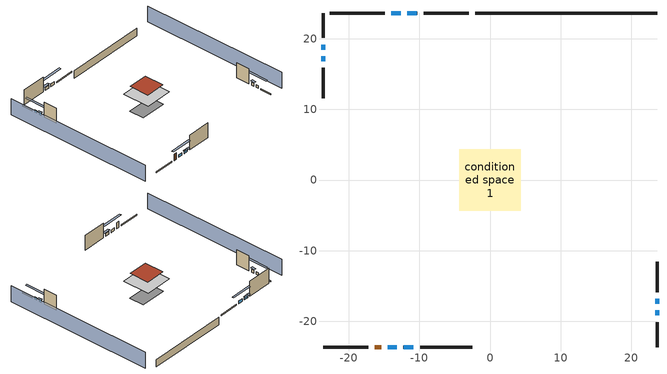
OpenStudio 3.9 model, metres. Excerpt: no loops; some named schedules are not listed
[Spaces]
conditioned space 1
 floor foundation (Slab1 construction): -4.13,-2.3 -4.13,2.3 4.13,2.3 4.13,-2.3 z-2.13
 floor adiabatic (AdiabaticFloorConstruction): -4.36,-4.36 -4.36,4.36 4.36,4.36 4.36,-4.36 z2.74
 wall outside (Wall1 construction): -14.92,23.63 -22.7,23.63 z0.3:5.18
 wall outside (Wall2 construction): 23.63,-15.89 23.63,-11.56 z0.3:5.18
 wall outside (Wall3 construction): -9.9,-23.63 -2.5,-23.63 z0.3:5.18
 wall outside (Wall4 construction): -23.63,15.89 -23.63,11.56 z0.3:5.18
 wall outside (RimJoist1 construction): -3.03,23.63 -9.4,23.63 z0.3:0.61
 wall outside (RimJoist2 construction): 23.63,-23.63 23.63,-20.09 z0.3:0.61
 wall outside (RimJoist3 construction): -23.63,-23.63 -17.26,-23.63 z0.3:0.61
 wall outside (RimJoist4 construction): -23.63,23.63 -23.63,20.09 z0.3:0.61
 wall outside (AdiabaticWallConstruction): -10.33,23.63 -11.7,23.63 / -12.62,23.63 -13.99,23.63 z0.3:1.19; 23.63,-19.16 23.63,-18.45 / 23.63,-17.53 23.63,-16.81 / -23.63,19.16 -23.63,18.45 / -23.63,17.53 -23.63,16.81 z0.3:1.25; -14.48,-23.63 -13.17,-23.63 z0.3:1.16; -12.24,-23.63 -10.82,-23.63 z0.3:1.22
 wall outside (AdiabaticWallConstruction 1): -16.33,-23.63 -15.41,-23.63 z0.3:2.34
 wall foundation (FoundationWall1 construction): 23.63,23.63 -2.1,23.63 z-2.13:0.3
 window (WindowConstruction): -10.33,23.63 -11.69,23.63 z0.3:1.19
 window (WindowConstruction 1): -12.62,23.63 -13.99,23.63 z0.3:1.19
 window (WindowConstruction 2): 23.63,-19.16 23.63,-18.45 z0.3:1.25
 window (WindowConstruction 3): 23.63,-17.52 23.63,-16.82 z0.3:1.25
 window (WindowConstruction 4): -14.48,-23.63 -13.17,-23.63 z0.3:1.16
 window (WindowConstruction 5): -12.24,-23.63 -10.82,-23.63 z0.3:1.22
 window (WindowConstruction 6): -23.63,19.16 -23.63,18.45 z0.3:1.25
 window (WindowConstruction 7): -23.63,17.52 -23.63,16.82 z0.3:1.25
 door (Door): -16.33,-23.63 -15.41,-23.63 z0.3:2.34
 ceiling adiabatic (AdiabaticFloorConstruction): 4.36,-4.36 4.36,4.36 -4.36,4.36 -4.36,-4.36 z2.74
 roof outside (Roof1 construction): -3.08,3.08 -3.08,-3.08 3.08,-3.08 3.08,3.08 z5.18
shading: -28.2,23.63 -28.2,-23.63 / 28.2,-23.63 28.2,23.63 z0:5.18; -14.44,23.63 -7.58,23.63 -7.58,24.24 -14.44,24.24 z3.93; -14.29,23.63 -12.32,23.63 -12.32,24.24 -14.29,24.24 z1.49; 23.63,-15.71 23.63,-21.9 24.24,-21.9 24.24,-15.71 z3.99; 23.63,-16.51 23.63,-17.83 24.24,-17.83 24.24,-16.51 z1.55; -10.42,-23.63 -17.23,-23.63 -17.23,-24.24 -10.42,-24.24 z3.9; -10.52,-23.63 -12.54,-23.63 -12.54,-24.24 -10.52,-24.24 z1.52; -23.63,15.71 -23.63,21.9 -24.24,21.9 -24.24,15.71 z3.99; -23.63,16.51 -23.63,17.83 -24.24,17.83 -24.24,16.51 z1.55
[Site]
Portland Intl Arpt_OR: Latitude {deg}=45.59; Longitude {deg}=-122.6; Time Zone {hr}=-8; Elevation {m}=33; Terrain=Suburbs; Keep Site Location Information=Yes
[Site:GroundTemperature:Shallow]
10.2558, 8.96328, 8.85977, 9.47314, 11.9355, 14.3863, 16.5111, 17.8571, 17.9714, 16.8767, 14.8061, 12.4304
[Site:WaterMainsTemperature]
Calculation Method=Schedule; Temperature Schedule=mains temperature schedule
[Building]
Building 1
[Material] Roughness=Rough
Name | Thickness {m} | Conductivity {W/m-K} | Density {kg/m3} | Specific Heat {J/kg-K} | Thermal Absorptance | Solar Absorptance | Visible Absorptance
asphalt or fiberglass shingles | 0.00635 | 0.162714 | 1121.4 | 1465.45 | 0.9 | 0.85 | 0.85
roof rigid ins | 0.103632 | 0.029427 | 32.04 | 1214.23 | 0.9 | 0.7 | 0.7
osb sheathing 0.75 in. | 0.01905 | 0.115458 | 512.64 | 1214.23 | 0.9 | 0.7 | 0.7
roof stud and cavity | 0.2032 | 0.161866 | 78.34581 | 1123.46 | 0.9 | 0.7 | 0.7
gypsum board | 0.0127 | 0.160291 | 801 | 837.4 | 0.9 | 0.6 | 0.6
vinyl siding | 0.009525 | 0.089435 | 177.822 | 1046.75 | 0.9 | 0.5 | 0.5
osb sheathing 0.5 in. | 0.0127 | 0.115458 | 512.64 | 1214.23 | 0.9 | 0.7 | 0.7
wall stud and cavity | 0.1397 | 0.549615 | 139.0536 | 1170.24 | 0.9 | 0.7 | 0.7
rim joist stud and cavity | 0.0508 | 0.178289 | 50.32683 | 1063.81 | 0.9 | 0.6 | 0.6
concrete 8.0 in. | 0.2032 | 1.803125 | 2242.8 | 837.4 | 0.9 | 0.7 | 0.7
gypsum board 1 | 0.0127 | 0.160291 | 801 | 837.4 | 0.9 | 0.7 | 0.7
concrete 4.0 in. | 0.1016 | 1.803125 | 2242.8 | 837.4 | 0.9 | 0.7 | 0.7
floor covering | 0.0127 | 0.0450781 | 54.468 | 1339.84 | 0.9 | 0.9 | 0.9
wood siding; wood siding 1 | 0.0254 | 0.102417 | 544.68 | 1172.36
wall rigid ins; floor rigid ins | 0.512978 | 0.029427 | 32.04 | 1214.23 | 0.9 | 0.7 | 0.7
wall stud and cavity 1 | 0.0889 | 0.380278 | 52.3479 | 1209.89 | 0.9 | 0.7 | 0.7
door material | 0.04445 | 0.0612267 | 512.64 | 1214.23 | 0.9 | 0.7 | 0.7
floor stud and cavity | 0.1397 | 1.75129 | 37.0049 | 1207.88 | 0.9 | 0.7 | 0.7
floor covering 1 | 0.0127 | 0.0433444 | 54.468 | 1339.84 | 0.9 | 0.6 | 0.6
wall stud and cavity 2 | 0.0889 | 0.391764 | 83.0341 | 1211.67 | 0.9 | 0.7 | 0.7
furniture material conditioned space 1 | 0.1524 | 0.115458 | 640.8 | 1214.23 | 0.9 | 0.6 | 0.6
[Construction]
Roof1 construction: asphalt or fiberglass shingles, roof rigid ins, osb sheathing 0.75 in., roof stud and cavity, gypsum board
Wall1 construction; Wall2 construction; Wall3 construction; Wall4 construction: vinyl siding, osb sheathing 0.5 in., wall stud and cavity, gypsum board
RimJoist1 construction; RimJoist2 construction; RimJoist3 construction; RimJoist4 construction: vinyl siding, rim joist stud and cavity
FoundationWall1 construction: concrete 8.0 in., gypsum board 1
Slab1 construction: concrete 4.0 in., floor covering
WindowConstruction; WindowConstruction 1; WindowConstruction 2; WindowConstruction 3; WindowConstruction 4; WindowConstruction 5; WindowConstruction 6; WindowConstruction 7: WindowMaterial
AdiabaticWallConstruction: wood siding, wall rigid ins, wall stud and cavity 1, gypsum board
Door: door material
AdiabaticWallConstruction 1: wood siding 1, wall rigid ins, wall stud and cavity 1, gypsum board
AdiabaticFloorConstruction: floor stud and cavity, floor rigid ins, osb sheathing 0.75 in., floor covering 1
PartitionWallConstruction: gypsum board, wall stud and cavity 2, gypsum board
furniture construction conditioned space 1: furniture material conditioned space 1
[WindowMaterial:SimpleGlazingSystem]
WindowMaterial: U-Factor {W/m2-K}=2.78222; Solar Heat Gain Coefficient=0.56
[ThermalZone]
conditioned space: Multiplier=1; Volume {m3}=278.185; Thermostat=conditioned space temperature setpoint; Use Ideal Air Loads=No
[Space]
conditioned space 1: Thermal Zone=conditioned space; Volume {m3}=278.185
[ThermostatSetpoint:DualSetpoint]
conditioned space temperature setpoint: Heating Setpoint Temperature Schedule=heating setpoint; Cooling Setpoint Temperature Schedule=cooling setpoint; Temperature Difference Between Cutout And Setpoint {deltaC}=0
[Foundation:Kiva]
Foundation Kiva 1: Initial Indoor Air Temperature {C}=18.8889; Wall Height Above Grade {m}=0.3048; Wall Depth Below Slab {m}=0.2032
[Foundation:Kiva:Settings]
Soil Conductivity {W/m-K}=1.3848; Soil Density {kg/m3}=1842.3; Soil Specific Heat {J/kg-K}=418.7; Ground Solar Absorptivity=0.9; Ground Thermal Absorptivity=0.9; Ground Surface Roughness {m}=0.03; Far-Field Width {m}=40; Deep-Ground Boundary Condition=ZeroFlux; Deep-Ground Depth {m}=40; Minimum Cell Dimension {m}=0.2; Maximum Cell Growth Coefficient=3; Simulation Timestep=Timestep
[SurfaceProperty:ExposedFoundationPerimeter]
Slab1: Exposed Perimeter Calculation Method=TotalExposedPerimeter; Total Exposed Perimeter {m}=25.72512
[SurfaceProperty:IncidentSolarMultiplier] Incident Solar Multiplier=1; Incident Solar Multiplier Schedule=trans schedule winter=0.85 summer=0.7
Window1; Window2; Window3; Window4; Window5; Window6; Window7; Window8
[InternalMass:Definition] Design Level Calculation Method=SurfaceArea
Name | Construction | Surface Area {m2}
partition wall mass | PartitionWallConstruction | 114.085
furniture mass conditioned space 1 | furniture construction conditioned space 1 | 45.63397
[InternalMass] Space or SpaceType=conditioned space 1; Multiplier=1
Name | Internal Mass Definition
partition wall mass | partition wall mass
furniture mass conditioned space 1 | furniture mass conditioned space 1
[Fan:SystemModel]
central ac and furnace supply fan: Availability Schedule=Always On Discrete; Design Maximum Air Flow Rate {m3/s}=0.348769; Speed Control Method=Discrete; Electric Power Minimum Flow Rate Fraction=0.2; Design Pressure Rise {Pa}=500; Motor Efficiency=1; Motor In Air Stream Fraction=1; Design Electric Power Consumption {W}=autosize; Design Power Sizing Method=PowerPerFlow; Electric Power Per Unit Flow Rate {W/(m3/s)}=1059.44; Electric Power Per Unit Flow Rate Per Unit Pressure {W-s/m3-Pa}=1.66667; Fan Total Efficiency=0.7; Motor Loss Radiative Fraction=0; Speed Flow Fraction 1=0.8065; Speed Electric Power Fraction 1=0.52457; Speed Flow Fraction 2=1; Speed Electric Power Fraction 2=1
[EnergyManagementSystem:Sensor]
Name | Output Variable or Output Meter Index Key | Output Variable or Output Meter
central_ac_and_furnace_supply_fan_s; central_ac_and_furnace_supply_fan_s_1 | central ac and furnace supply fan | Fan Electricity Energy
water_heater_T_set | water heater setpoint | Schedule Value
out_pb_s |  | Site Outdoor Air Barometric Pressure
out_wt_s |  | Site Outdoor Air Humidity Ratio
site_vw_s |  | Site Wind Speed
cool_season | cooling season schedule | Schedule Value
central_ac_and_furnace_airloop_Fan_RTF_s | central ac and furnace supply fan | Fan Runtime Fraction Speed 1
central_ac_and_furnace_airloop_Fan_RTF_s_1 | central ac and furnace supply fan | Fan Runtime Fraction Speed 2
natural_vent_s | natural vent schedule | Schedule Value
htg_sp_s | heating setpoint | Schedule Value
clg_sp_s | cooling setpoint | Schedule Value
mech_vent_range_fan_0_sch_s | mech vent range fan 0 schedule | Schedule Value
mech_vent_bath_fan_0_sch_s | mech vent bath fan 0 schedule | Schedule Value
clothes_dryer_exhaust_0_sch_s | clothes_dryer | Schedule Value
htg_load_cond |  | Heating:EnergyTransfer:Zone:CONDITIONED SPACE
clg_load_cond |  | Cooling:EnergyTransfer:Zone:CONDITIONED SPACE
s_conv | FoundationWall1 | Surface Inside Face Convection Heat Gain Energy
s_ig | FoundationWall1 | Surface Inside Face Internal Gains Radiation Heat Gain Energy
s_sol | FoundationWall1 | Surface Inside Face Solar Radiation Heat Gain Energy
s_lgt | FoundationWall1 | Surface Inside Face Lights Radiation Heat Gain Energy
s_surf | FoundationWall1 | Surface Inside Face Net Surface Thermal Radiation Heat Gain Energy
s_conv_1 | inferred conditioned ceiling | Surface Inside Face Convection Heat Gain Energy
s_ig_1 | inferred conditioned ceiling | Surface Inside Face Internal Gains Radiation Heat Gain Energy
s_sol_1 | inferred conditioned ceiling | Surface Inside Face Solar Radiation Heat Gain Energy
s_lgt_1 | inferred conditioned ceiling | Surface Inside Face Lights Radiation Heat Gain Energy
s_surf_1 | inferred conditioned ceiling | Surface Inside Face Net Surface Thermal Radiation Heat Gain Energy
s_conv_2 | inferred conditioned floor | Surface Inside Face Convection Heat Gain Energy
s_ig_2 | inferred conditioned floor | Surface Inside Face Internal Gains Radiation Heat Gain Energy
s_sol_2 | inferred conditioned floor | Surface Inside Face Solar Radiation Heat Gain Energy
s_lgt_2 | inferred conditioned floor | Surface Inside Face Lights Radiation Heat Gain Energy
s_surf_2 | inferred conditioned floor | Surface Inside Face Net Surface Thermal Radiation Heat Gain Energy
s_conv_3 | RimJoist1 | Surface Inside Face Convection Heat Gain Energy
s_ig_3 | RimJoist1 | Surface Inside Face Internal Gains Radiation Heat Gain Energy
s_sol_3 | RimJoist1 | Surface Inside Face Solar Radiation Heat Gain Energy
s_lgt_3 | RimJoist1 | Surface Inside Face Lights Radiation Heat Gain Energy
s_surf_3 | RimJoist1 | Surface Inside Face Net Surface Thermal Radiation Heat Gain Energy
s_conv_4 | RimJoist2 | Surface Inside Face Convection Heat Gain Energy
s_ig_4 | RimJoist2 | Surface Inside Face Internal Gains Radiation Heat Gain Energy
s_sol_4 | RimJoist2 | Surface Inside Face Solar Radiation Heat Gain Energy
s_lgt_4 | RimJoist2 | Surface Inside Face Lights Radiation Heat Gain Energy
s_surf_4 | RimJoist2 | Surface Inside Face Net Surface Thermal Radiation Heat Gain Energy
s_conv_5 | RimJoist3 | Surface Inside Face Convection Heat Gain Energy
s_ig_5 | RimJoist3 | Surface Inside Face Internal Gains Radiation Heat Gain Energy
s_sol_5 | RimJoist3 | Surface Inside Face Solar Radiation Heat Gain Energy
s_lgt_5 | RimJoist3 | Surface Inside Face Lights Radiation Heat Gain Energy
s_surf_5 | RimJoist3 | Surface Inside Face Net Surface Thermal Radiation Heat Gain Energy
s_conv_6 | RimJoist4 | Surface Inside Face Convection Heat Gain Energy
s_ig_6 | RimJoist4 | Surface Inside Face Internal Gains Radiation Heat Gain Energy
s_sol_6 | RimJoist4 | Surface Inside Face Solar Radiation Heat Gain Energy
s_lgt_6 | RimJoist4 | Surface Inside Face Lights Radiation Heat Gain Energy
s_surf_6 | RimJoist4 | Surface Inside Face Net Surface Thermal Radiation Heat Gain Energy
s_conv_7 | Roof1 | Surface Inside Face Convection Heat Gain Energy
s_ig_7 | Roof1 | Surface Inside Face Internal Gains Radiation Heat Gain Energy
s_sol_7 | Roof1 | Surface Inside Face Solar Radiation Heat Gain Energy
s_lgt_7 | Roof1 | Surface Inside Face Lights Radiation Heat Gain Energy
s_surf_7 | Roof1 | Surface Inside Face Net Surface Thermal Radiation Heat Gain Energy
s_conv_8 | Slab1 | Surface Inside Face Convection Heat Gain Energy
s_ig_8 | Slab1 | Surface Inside Face Internal Gains Radiation Heat Gain Energy
s_sol_8 | Slab1 | Surface Inside Face Solar Radiation Heat Gain Energy
s_lgt_8 | Slab1 | Surface Inside Face Lights Radiation Heat Gain Energy
s_surf_8 | Slab1 | Surface Inside Face Net Surface Thermal Radiation Heat Gain Energy
ss_sol | Door1 | Surface Inside Face Solar Radiation Heat Gain Energy
ss_lgt | Door1 | Surface Inside Face Lights Radiation Heat Gain Energy
ss_conv | Door1 | Surface Inside Face Convection Heat Gain Energy
ss_ig | Door1 | Surface Inside Face Internal Gains Radiation Heat Gain Energy
ss_surf | Door1 | Surface Inside Face Net Surface Thermal Radiation Heat Gain Energy
ss_conv_1 | Window1 | Surface Inside Face Convection Heat Gain Energy
ss_ig_1 | Window1 | Surface Inside Face Internal Gains Radiation Heat Gain Energy
ss_surf_1 | Window1 | Surface Inside Face Net Surface Thermal Radiation Heat Gain Energy
ss_trans_in | Window1 | Surface Window Transmitted Solar Radiation Rate
ss_back_out | Window1 | Surface Window Shortwave from Zone Back Out Window Heat Transfer Rate
ss_trans_out | Window1 | Surface Inside Face Initial Transmitted Diffuse Transmitted Out Window Solar Radiation Rate
ss_conv_2 | Window2 | Surface Inside Face Convection Heat Gain Energy
ss_ig_2 | Window2 | Surface Inside Face Internal Gains Radiation Heat Gain Energy
ss_surf_2 | Window2 | Surface Inside Face Net Surface Thermal Radiation Heat Gain Energy
ss_trans_in_1 | Window2 | Surface Window Transmitted Solar Radiation Rate
ss_back_out_1 | Window2 | Surface Window Shortwave from Zone Back Out Window Heat Transfer Rate
ss_trans_out_1 | Window2 | Surface Inside Face Initial Transmitted Diffuse Transmitted Out Window Solar Radiation Rate
ss_conv_3 | Window3 | Surface Inside Face Convection Heat Gain Energy
ss_ig_3 | Window3 | Surface Inside Face Internal Gains Radiation Heat Gain Energy
ss_surf_3 | Window3 | Surface Inside Face Net Surface Thermal Radiation Heat Gain Energy
ss_trans_in_2 | Window3 | Surface Window Transmitted Solar Radiation Rate
ss_back_out_2 | Window3 | Surface Window Shortwave from Zone Back Out Window Heat Transfer Rate
ss_trans_out_2 | Window3 | Surface Inside Face Initial Transmitted Diffuse Transmitted Out Window Solar Radiation Rate
ss_conv_4 | Window4 | Surface Inside Face Convection Heat Gain Energy
ss_ig_4 | Window4 | Surface Inside Face Internal Gains Radiation Heat Gain Energy
ss_surf_4 | Window4 | Surface Inside Face Net Surface Thermal Radiation Heat Gain Energy
ss_trans_in_3 | Window4 | Surface Window Transmitted Solar Radiation Rate
ss_back_out_3 | Window4 | Surface Window Shortwave from Zone Back Out Window Heat Transfer Rate
ss_trans_out_3 | Window4 | Surface Inside Face Initial Transmitted Diffuse Transmitted Out Window Solar Radiation Rate
ss_conv_5 | Window5 | Surface Inside Face Convection Heat Gain Energy
ss_ig_5 | Window5 | Surface Inside Face Internal Gains Radiation Heat Gain Energy
ss_surf_5 | Window5 | Surface Inside Face Net Surface Thermal Radiation Heat Gain Energy
ss_trans_in_4 | Window5 | Surface Window Transmitted Solar Radiation Rate
ss_back_out_4 | Window5 | Surface Window Shortwave from Zone Back Out Window Heat Transfer Rate
ss_trans_out_4 | Window5 | Surface Inside Face Initial Transmitted Diffuse Transmitted Out Window Solar Radiation Rate
ss_conv_6 | Window6 | Surface Inside Face Convection Heat Gain Energy
ss_ig_6 | Window6 | Surface Inside Face Internal Gains Radiation Heat Gain Energy
ss_surf_6 | Window6 | Surface Inside Face Net Surface Thermal Radiation Heat Gain Energy
ss_trans_in_5 | Window6 | Surface Window Transmitted Solar Radiation Rate
ss_back_out_5 | Window6 | Surface Window Shortwave from Zone Back Out Window Heat Transfer Rate
ss_trans_out_5 | Window6 | Surface Inside Face Initial Transmitted Diffuse Transmitted Out Window Solar Radiation Rate
ss_conv_7 | Window7 | Surface Inside Face Convection Heat Gain Energy
ss_ig_7 | Window7 | Surface Inside Face Internal Gains Radiation Heat Gain Energy
ss_surf_7 | Window7 | Surface Inside Face Net Surface Thermal Radiation Heat Gain Energy
ss_trans_in_6 | Window7 | Surface Window Transmitted Solar Radiation Rate
ss_back_out_6 | Window7 | Surface Window Shortwave from Zone Back Out Window Heat Transfer Rate
ss_trans_out_6 | Window7 | Surface Inside Face Initial Transmitted Diffuse Transmitted Out Window Solar Radiation Rate
ss_conv_8 | Window8 | Surface Inside Face Convection Heat Gain Energy
ss_ig_8 | Window8 | Surface Inside Face Internal Gains Radiation Heat Gain Energy
ss_surf_8 | Window8 | Surface Inside Face Net Surface Thermal Radiation Heat Gain Energy
ss_trans_in_7 | Window8 | Surface Window Transmitted Solar Radiation Rate
ss_back_out_7 | Window8 | Surface Window Shortwave from Zone Back Out Window Heat Transfer Rate
ss_trans_out_7 | Window8 | Surface Inside Face Initial Transmitted Diffuse Transmitted Out Window Solar Radiation Rate
s_conv_9 | Wall1 | Surface Inside Face Convection Heat Gain Energy
s_ig_9 | Wall1 | Surface Inside Face Internal Gains Radiation Heat Gain Energy
s_sol_9 | Wall1 | Surface Inside Face Solar Radiation Heat Gain Energy
s_lgt_9 | Wall1 | Surface Inside Face Lights Radiation Heat Gain Energy
s_surf_9 | Wall1 | Surface Inside Face Net Surface Thermal Radiation Heat Gain Energy
s_conv_10 | Wall2 | Surface Inside Face Convection Heat Gain Energy
s_ig_10 | Wall2 | Surface Inside Face Internal Gains Radiation Heat Gain Energy
s_sol_10 | Wall2 | Surface Inside Face Solar Radiation Heat Gain Energy
s_lgt_10 | Wall2 | Surface Inside Face Lights Radiation Heat Gain Energy
s_surf_10 | Wall2 | Surface Inside Face Net Surface Thermal Radiation Heat Gain Energy
s_conv_11 | Wall3 | Surface Inside Face Convection Heat Gain Energy
s_ig_11 | Wall3 | Surface Inside Face Internal Gains Radiation Heat Gain Energy
s_sol_11 | Wall3 | Surface Inside Face Solar Radiation Heat Gain Energy
s_lgt_11 | Wall3 | Surface Inside Face Lights Radiation Heat Gain Energy
s_surf_11 | Wall3 | Surface Inside Face Net Surface Thermal Radiation Heat Gain Energy
s_conv_12 | Wall4 | Surface Inside Face Convection Heat Gain Energy
s_ig_12 | Wall4 | Surface Inside Face Internal Gains Radiation Heat Gain Energy
s_sol_12 | Wall4 | Surface Inside Face Solar Radiation Heat Gain Energy
s_lgt_12 | Wall4 | Surface Inside Face Lights Radiation Heat Gain Energy
s_surf_12 | Wall4 | Surface Inside Face Net Surface Thermal Radiation Heat Gain Energy
im_conv | furniture mass conditioned space 1 | Surface Inside Face Convection Heat Gain Energy
im_ig | furniture mass conditioned space 1 | Surface Inside Face Internal Gains Radiation Heat Gain Energy
im_sol | furniture mass conditioned space 1 | Surface Inside Face Solar Radiation Heat Gain Energy
im_lgt | furniture mass conditioned space 1 | Surface Inside Face Lights Radiation Heat Gain Energy
im_surf | furniture mass conditioned space 1 | Surface Inside Face Net Surface Thermal Radiation Heat Gain Energy
im_conv_1 | partition wall mass | Surface Inside Face Convection Heat Gain Energy
im_ig_1 | partition wall mass | Surface Inside Face Internal Gains Radiation Heat Gain Energy
im_sol_1 | partition wall mass | Surface Inside Face Solar Radiation Heat Gain Energy
im_lgt_1 | partition wall mass | Surface Inside Face Lights Radiation Heat Gain Energy
im_surf_1 | partition wall mass | Surface Inside Face Net Surface Thermal Radiation Heat Gain Energy
airflow_gain | infil flow | Infiltration Sensible Heat Gain Energy
airflow_loss | infil flow | Infiltration Sensible Heat Loss Energy
airflow_gain_1 | natural vent flow | Infiltration Sensible Heat Gain Energy
airflow_loss_1 | natural vent flow | Infiltration Sensible Heat Loss Energy
airflow_gain_2 | whole house fan flow | Infiltration Sensible Heat Gain Energy
airflow_loss_2 | whole house fan flow | Infiltration Sensible Heat Loss Energy
mv_conv | mech vent bath fan 0 | Electric Equipment Convective Heating Energy
mv_rad | mech vent bath fan 0 | Electric Equipment Radiant Heating Energy
mv_conv_1 | mech vent house fan | Electric Equipment Convective Heating Energy
mv_rad_1 | mech vent house fan | Electric Equipment Radiant Heating Energy
mv_conv_2 | mech vent house fan cfis | Electric Equipment Convective Heating Energy
mv_rad_2 | mech vent house fan cfis | Electric Equipment Radiant Heating Energy
mv_conv_3 | mech vent range fan 0 | Electric Equipment Convective Heating Energy
mv_rad_3 | mech vent range fan 0 | Electric Equipment Radiant Heating Energy
mv_conv_4 | mech vent house fan latent load | Other Equipment Convective Heating Energy
mv_rad_4 | mech vent house fan latent load | Other Equipment Radiant Heating Energy
[ElectricEquipment:Definition] Design Level Calculation Method=EquipmentLevel
Name | Design Level {W} | Fraction Latent | Fraction Radiant | Fraction Lost
ceiling fan | 18.018 | 0 | 0.558 | 0
clothes washer | 355.661 | 0.03 | 0.162 | 0.7
clothes dryer | 7574.13 | 0.015 | 0.081 | 0.85
dishwasher | 1006.9 | 0.3 | 0.18 | 0.4
fridge | 49.4292 | 0 | 0.6 | 0
fridge 2 | 90.9498 | 0 | 0.6 | 0
freezer | 194.914 | 0 | 0.6 | 0
cooking range | 70.6689 | 0.16 | 0.384 | 0.2
misc tv | 435.668 | 0 | 0.6 | 0
misc plug loads | 335.72 | 0.021 | 0.558 | 0.049
misc permanent spa heater | 384.421 | 0 | 0 | 1
misc permanent spa pump | 402.01 | 0 | 0 | 1
whole house fan; mech vent house fan | 0 | 0 | 0 | 1
mech vent house fan cfis | 0 | 0 | 0 | 0
mech vent range fan 0 | 30 | 0 | 0 | 1
mech vent bath fan 0 | 15 | 0 | 0 | 1
[ElectricEquipment] Space or SpaceType=conditioned space 1
Name | Electric Equipment Definition | Schedule
ceiling fan | ceiling fan | ceiling_fan
clothes washer | clothes washer | clothes_washer
clothes dryer | clothes dryer | clothes_dryer
dishwasher | dishwasher | dishwasher
fridge | fridge | fridge schedule
fridge 1 | fridge 2 | fridge schedule 1
freezer | freezer | freezer schedule
cooking range | cooking range | cooking_range
misc tv | misc tv | plug_loads_tv
misc plug loads | misc plug loads | plug_loads_other
misc permanent spa heater | misc permanent spa heater | misc permanent spa heater schedule
misc permanent spa pump | misc permanent spa pump | misc permanent spa pump schedule
whole house fan | whole house fan | Always On Discrete
mech vent house fan | mech vent house fan | mech vent house fan schedule
mech vent house fan cfis | mech vent house fan cfis | mech vent house fan cfis schedule
mech vent range fan 0 | mech vent range fan 0 | mech vent range fan 0 schedule
mech vent bath fan 0 | mech vent bath fan 0 | mech vent bath fan 0 schedule
[OtherEquipment:Definition] Design Level Calculation Method=EquipmentLevel
Name | Design Level {W} | Fraction Latent | Fraction Radiant | Fraction Lost
water heater sens; mech vent house fan sensible load | 0 | 0 | 0 | 0
water heater lat; mech vent house fan latent load | 0 | 1 | 0 | 0
water heater energy adjustment1 | 0.01 | 0 | 0 | 1
clothes dryer 2 | 0 | 0.015 | 0.081 | 0.85
cooking range 2 | 2071.1 | 0.16 | 0.384 | 0.2
general water use sensible | -61.6891 | 0 | 0.6 | 0
general water use latent | 62.594 | 1 | 0 | 0
[OtherEquipment] Space or SpaceType=conditioned space 1
Name | Other Equipment Definition | Schedule | Fuel Type
water heater sens | water heater sens | Always On Discrete
water heater lat | water heater lat | Always On Discrete
water heater energy adjustment1 | water heater energy adjustment1 | Always On Discrete | Electricity
clothes dryer 1 | clothes dryer 2 | clothes_dryer | Electricity
cooking range 1 | cooking range 2 | cooking_range | NaturalGas
general water use sensible | general water use sensible | general water use schedule
general water use latent | general water use latent | general water use schedule
mech vent house fan sensible load | mech vent house fan sensible load | Always On Discrete
mech vent house fan latent load | mech vent house fan latent load | Always On Discrete
[WaterUse:Equipment:Definition]
Name | Peak Flow Rate {m3/s}
clothes washer | 9.22605e-06
dishwasher | 4.5858e-06
[Lights:Definition]
interior lighting: Design Level Calculation Method=LightingLevel; Lighting Level {W}=767.35; Fraction Radiant=0.6; Fraction Visible=0.2; Return Air Fraction=0
[Lights]
interior lighting: Lights Definition=interior lighting; Space or SpaceType=conditioned space 1; Schedule=lighting_interior; Fraction Replaceable=1
[Exterior:Lights:Definition]
exterior lighting: Design Level {W}=37.1441
[Exterior:Lights]
exterior lighting: Exterior Lights Definition=exterior lighting; Schedule=exterior lighting schedule
[People:Definition]
occupants: Number of People Calculation Method=People; Number of People {people}=3; Fraction Radiant=0.314171; Sensible Heat Fraction=0.56303; Carbon Dioxide Generation Rate {m3/s-W}=0; Enable ASHRAE 55 Comfort Warnings=No; Mean Radiant Temperature Calculation Type=EnclosureAveraged
[People]
occupants: People Definition=occupants; Space or SpaceType=conditioned space 1; Number of People Schedule=occupants; Activity Level Schedule=occupants activity schedule; Multiplier=1
[SpaceInfiltration:DesignFlowRate] Space or SpaceType=conditioned space 1; Schedule=Always On Discrete; Design Flow Rate Calculation Method=Flow/Space; Design Flow Rate {m3/s}=0
natural vent flow; whole house fan flow; infil flow
